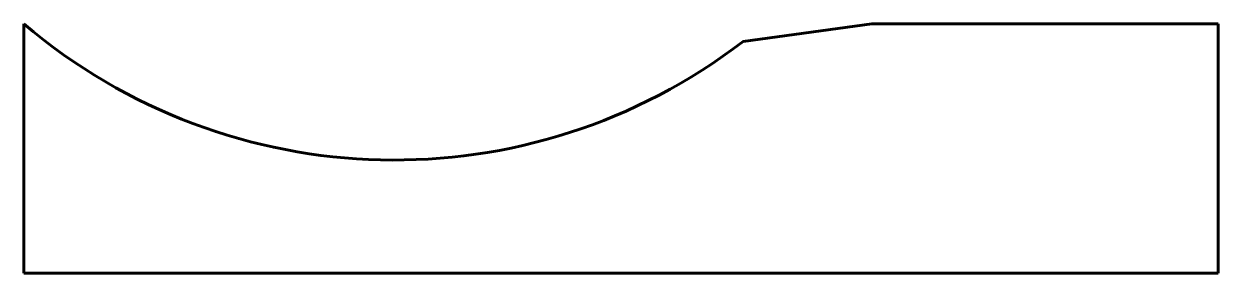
# Model space of a CAD drawing. Header units: millimetres. Extents: x -288 to 589, y -504 to -321.
import ezdxf

# ---------------------------------------------------------------- set-up
doc = ezdxf.new("R2010")
doc.units = ezdxf.units.MM
doc.linetypes.add('K5LT_BASIC', pattern=[0])

msp = doc.modelspace()

# ---------------------------------------------------------------- linework, layer by layer
at = {"color": 150, "linetype": 'K5LT_BASIC', "lineweight": 60}
for p, q in [((-288, -321), (-288, -504)), ((240.19, -333.84), (334.8, -321)), ((334.8, -321), (589, -321)), ((589, -321), (589, -504)), ((589, -504), (-288, -504))]:
    msp.add_line(p, q, dxfattribs=at)
msp.add_arc((-15.97, -1), 420, 229.63241, 307.58328, dxfattribs=at)

doc.saveas('drawing.dxf')
